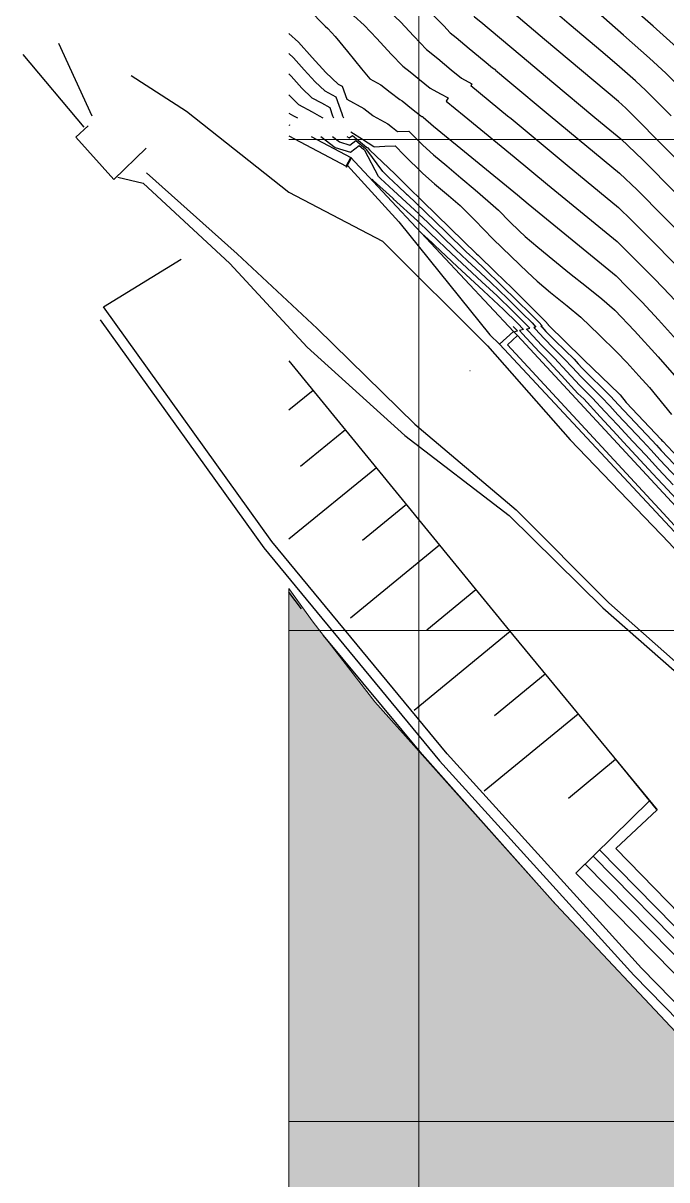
# Model space of a CAD drawing. Extents: x -427 to 62994, y 410 to 109394.
# Drawn here: x 62390 to 62422.7, y 109013.4 to 109072.3 of the extents above; entities that cross this region are included whole.
import ezdxf

# ---------------------------------------------------------------- set-up
doc = ezdxf.new("R2010")
doc.units = 0
doc.header["$MEASUREMENT"] = 0
doc.linetypes.add('DOT', pattern=[0.55, 0.3, -0.25])
for name, color, linetype in [('-GZ-Bord route', 7, 'Continuous'), ('-GZ-Bâtiment', 7, 'Continuous'), ('-GZ-Mur', 30, 'Continuous'), ('-GZ-Talus Haut', 86, 'Continuous'), ('Bâti', 7, 'Continuous'), ('colore lago', 131, 'Continuous'), ('coordinate', 2, 'Continuous'), ('curve livello 1m', 2, 'Continuous'), ('curve livello 5m', 7, 'Continuous'), ('pendenze', 2, 'Continuous'), ('Per+Mod Surf', 7, 'Continuous'), ('TalusHautBas', 7, 'Continuous')]:
    doc.layers.add(name, color=color, linetype=linetype)
doc.layers.add('Colori bordi', color=5, linetype='Continuous', plot=False)

msp = doc.modelspace()

# ---------------------------------------------------------------- hatches: boundary and pattern name
at = {"layer": 'colore lago', "ltscale": 2.5}
h = msp.add_hatch(color=256, dxfattribs=at)
h.dxf.hatch_style = 1
h.paths.add_polyline_path([(62403.499, 108977.658), (62404.097, 108976.694), (62408.916, 108969.059), (62412.513, 108963.385), (62414.029, 108963.649), (62417.111, 108961.802), (62420.321, 108958.422), (62420.36, 108949.694), (62427.644, 108939.064), (62433.439, 108931.59), (62435.62, 108928.82), (62504.445, 108928.82), (62502.417, 108930.828), (62500.274, 108930.602), (62498.589, 108931.324), (62497.131, 108932.113), (62495.338, 108933.017), (62493.613, 108933.634), (62491.905, 108934.167), (62489.707, 108934.754), (62487.784, 108935.2), (62486.027, 108935.577), (62484.36, 108936.084), (62482.854, 108936.418), (62481.303, 108936.879), (62479.592, 108937.814), (62478.241, 108939.125), (62476.939, 108940.292), (62475.735, 108941.798), (62474.248, 108943.738), (62472.032, 108946.318), (62469.668, 108948.981), (62467.569, 108951.889), (62465.279, 108954.634), (62463.088, 108957.246), (62461.001, 108959.854), (62459.301, 108962.127), (62457.985, 108964.093), (62456.379, 108966.017), (62455.3, 108967.229), (62454.247, 108968.775), (62453.447, 108970.675), (62453.016, 108973.053), (62452.406, 108974.905), (62451.638, 108977.403), (62450.902, 108979.29), (62450.747, 108979.687), (62450.034, 108981.375), (62449.575, 108982.899), (62451.055, 108983.353), (62451.145, 108985.883), (62451.918, 108987.768), (62451.47, 108991.694), (62446.435, 108996.988), (62437.346, 109006.227), (62431.087, 109012.674), (62423.709, 109020.312), (62417.08, 109027.37), (62407.871, 109037.702), (62404.726, 109041.749), (62403.499, 109043.471)])

# ---------------------------------------------------------------- linework, layer by layer
at = {"layer": '-GZ-Bord route', "flags": 128}
for points in [[(62393.49, 109067.509), (62391.793, 109071.214)], [(62395.466, 109069.587), (62398.281, 109067.764), (62403.487, 109063.645), (62408.257, 109061.156), (62413.594, 109055.824), (62417.806, 109051.029), (62422.848, 109045.782), (62426.343, 109041.942), (62429.497, 109038.562), (62432.941, 109034.562), (62434.492, 109032.689), (62436.614, 109030.554), (62439.562, 109027.286), (62440.816, 109026.154), (62442.24, 109024.228)], [(62396.257, 109064.627), (62400.856, 109060.501), (62404.928, 109056.709), (62409.904, 109051.83), (62415.051, 109047.467), (62419.781, 109042.728), (62423.9, 109039.089), (62426.902, 109036.078), (62429.507, 109033.158), (62430.121, 109031.821), (62430.459, 109030.198), (62429.721, 109029.467), (62426.765, 109026.74), (62429.697, 109023.605), (62431.468, 109024.273), (62435.899, 109025.72), (62437.559, 109023.916), (62439.161, 109021.656)]]:
    msp.add_lwpolyline(points, dxfattribs=at)
at = {"layer": '-GZ-Bâtiment', "flags": 128}
for points in [[(62406.47, 109064.998), (62409.084, 109062.128), (62413.72, 109056.382)], [(62413.72, 109056.382), (62414.211, 109055.905)]]:
    msp.add_lwpolyline(points, dxfattribs=at)
at = {"layer": '-GZ-Mur', "flags": 128}
msp.add_lwpolyline([(62393.292, 109067.024), (62392.653, 109066.438), (62394.595, 109064.288), (62396.24, 109065.892)], dxfattribs=at)
at = {"layer": '-GZ-Talus Haut', "flags": 128}
msp.add_lwpolyline([(62393.079, 109066.946), (62389.976, 109070.645)], dxfattribs=at)
at = {"layer": 'Bâti', "linetype": 'Continuous'}
for p, q in [((62403.499, 109066.508), (62406.412, 109064.963)), ((62406.412, 109064.963), (62406.646, 109065.403)), ((62406.426, 109064.917), (62406.676, 109065.387)), ((62406.646, 109065.403), (62406.676, 109065.387)), ((62406.412, 109064.963), (62406.426, 109064.917)), ((62414.931, 109056.552), (62414.211, 109055.905)), ((62414.944, 109056.537), (62414.931, 109056.552)), ((62414.944, 109056.537), (62415.128, 109056.339)), ((62430.368, 109038.539), (62414.211, 109055.905)), ((62414.626, 109055.874), (62415.128, 109056.339)), ((62414.626, 109055.874), (62422.53, 109047.294)), ((62412.722, 109054.54), (62412.694, 109054.541)), ((62422.53, 109047.294), (62430.276, 109038.919)), ((62404.135, 109042.432), (62403.499, 109043.273)), ((62410.262, 109035.043), (62405.255, 109041.069)), ((62414.891, 109029.832), (62410.276, 109035.028)), ((62421.847, 109032.65), (62422.226, 109032.188)), ((62420.128, 109030.223), (62422.226, 109032.188)), ((62424.989, 109024.358), (62419.303, 109030.155)), ((62420.128, 109030.223), (62424.991, 109025.221)), ((62417.041, 109027.413), (62414.891, 109029.832)), ((62433.477, 109014.233), (62418.567, 109029.433)), ((62433.884, 109014.632), (62418.974, 109029.832)), ((62418.093, 109028.968), (62433.003, 109013.768)), ((62423.709, 109020.312), (62417.08, 109027.37))]:
    msp.add_line(p, q, dxfattribs=at)
at = {"layer": 'Bâti', "linetype": 'Continuous', "flags": 128}
msp.add_lwpolyline([(62393.89, 109057.143), (62402.217, 109045.537), (62411.155, 109034.698), (62421.046, 109023.772), (62441.825, 109002.52), (62454.443, 108989.186), (62454.831, 108989.539), (62442.203, 109002.883), (62421.428, 109024.131), (62411.552, 109035.04), (62402.632, 109045.857), (62394.061, 109057.803), (62398.023, 109060.238)], dxfattribs=at)
at = {"layer": 'Colori bordi', "linetype": 'Continuous', "lineweight": 0, "flags": 128}
msp.add_lwpolyline([(62470.616, 108966.48), (62469.87, 108969.607), (62456.509, 108985.599), (62456.633, 108985.7), (62456.419, 108985.949), (62451.694, 108991.459), (62446.435, 108996.988), (62437.346, 109006.227), (62431.087, 109012.674), (62423.709, 109020.312), (62417.08, 109027.37), (62407.871, 109037.702), (62404.726, 109041.749), (62403.499, 109043.471), (62403.499, 108977.658), (62404.097, 108976.694), (62408.916, 108969.059), (62412.513, 108963.385)], dxfattribs=at)
at = {"layer": 'coordinate', "linetype": 'Continuous', "lineweight": 0}
for p, q in [((62410.112, 109126.32), (62410.112, 108928.82)), ((62403.499, 109066.319), (62546.999, 109066.319)), ((62403.499, 109041.319), (62430.218, 109041.319)), ((62403.499, 109016.319), (62546.999, 109016.319))]:
    msp.add_line(p, q, dxfattribs=at)
at = {"layer": 'curve livello 1m'}
msp.add_line((62408.268, 109064.698), (62407.468, 109065.793), dxfattribs=at)
at = {"layer": 'curve livello 1m', "flags": 128}
for points in [[(62426.704, 109067.538), (62425.715, 109068.553), (62424.529, 109069.769), (62423.691, 109070.604), (62423.691, 109070.604), (62423.053, 109071.186), (62422.03, 109072.095), (62420.929, 109073.06), (62420.929, 109073.06), (62420.476, 109073.449), (62420.147, 109073.725), (62420.147, 109073.725), (62419.637, 109074.109), (62418.913, 109074.784), (62417.973, 109075.526)], [(62422.945, 109067.538), (62421.661, 109068.819), (62421.661, 109068.819), (62421.126, 109069.307), (62420.317, 109070.027), (62419.475, 109070.762), (62419.475, 109070.762), (62417.757, 109072.205), (62417.04, 109072.808), (62414.65, 109074.695), (62414.451, 109074.854)], [(62424.826, 109067.538), (62423.761, 109068.629), (62422.676, 109069.711), (62422.676, 109069.711), (62421.85, 109070.464), (62420.525, 109071.642), (62419.1, 109072.891), (62419.1, 109072.891), (62418.992, 109072.983), (62418.922, 109073.036), (62418.822, 109073.129), (62416.211, 109075.19)], [(62411.132, 109074.221), (62411.976, 109073.479), (62412.858, 109072.665), (62412.92, 109072.6), (62412.947, 109072.579), (62413.266, 109072.312), (62415.256, 109070.637), (62416.976, 109069.192), (62418.96, 109067.538)], [(62407.753, 109073.576), (62407.976, 109073.385), (62408.645, 109072.801), (62409.167, 109072.322), (62409.856, 109071.589), (62410.498, 109070.911), (62411.081, 109070.45), (62411.76, 109069.88), (62412.272, 109069.453), (62412.812, 109069.16), (62412.756, 109069.068), (62414.623, 109067.538)], [(62409.445, 109073.899), (62409.507, 109073.846), (62410.348, 109073.107), (62411.013, 109072.494), (62411.373, 109072.11), (62411.709, 109071.755), (62412.014, 109071.514), (62412.672, 109070.964), (62413.428, 109070.324), (62413.856, 109069.972), (62414.023, 109069.881), (62414.006, 109069.853), (62414.639, 109069.333), (62416.793, 109067.538)], [(62406.058, 109073.252), (62406.115, 109073.204), (62406.802, 109072.617), (62407.321, 109072.15), (62407.967, 109071.475), (62408.704, 109070.669), (62409.288, 109070.066), (62409.663, 109069.768), (62410.148, 109069.385), (62410.687, 109068.934), (62411.218, 109068.655), (62411.6, 109068.439), (62411.506, 109068.284), (62412.416, 109067.538)], [(62403.499, 109071.725), (62403.977, 109071.277), (62404.676, 109070.504), (62405.374, 109069.731), (62406.003, 109069.145), (62406.203, 109069.036), (62406.439, 109068.372), (62407.317, 109067.901), (62407.774, 109067.545), (62407.786, 109067.538)], [(62403.499, 109070.7), (62403.724, 109070.489), (62404.278, 109069.876), (62404.832, 109069.263), (62405.331, 109068.798), (62405.889, 109068.494), (62406.191, 109067.644), (62406.229, 109067.538)], [(62403.499, 109069.661), (62403.605, 109069.557), (62404.156, 109068.939), (62404.659, 109068.451), (62405.158, 109068.187), (62405.576, 109067.952), (62405.723, 109067.538)], [(62403.499, 109068.604), (62403.987, 109068.104), (62404.681, 109067.737), (62405.035, 109067.538)], [(62405.035, 109067.538), (62405.222, 109067.432)], [(62405.723, 109067.538), (62405.76, 109067.432)], [(62406.229, 109067.538), (62406.266, 109067.432)], [(62407.786, 109067.538), (62408.531, 109067.125), (62408.772, 109066.933), (62409.027, 109066.73), (62409.598, 109066.749), (62409.834, 109066.512), (62410.315, 109066.03), (62410.86, 109065.545), (62411.524, 109064.978), (62412.246, 109064.372), (62412.966, 109063.767), (62413.624, 109063.206), (62414.158, 109062.729), (62414.741, 109062.14), (62415.217, 109061.675), (62415.523, 109061.383), (62416.156, 109060.842), (62416.931, 109060.208), (62417.78, 109059.526), (62418.631, 109058.844), (62419.412, 109058.205), (62420.054, 109057.657), (62420.069, 109057.643), (62420.083, 109057.629), (62421.075, 109056.578), (62422.282, 109055.257), (62423.342, 109054.063)], [(62412.416, 109067.538), (62414.965, 109065.448), (62416.66, 109064.034), (62420.202, 109061.124), (62420.647, 109060.697), (62421.325, 109060.018), (62422.113, 109059.215), (62422.883, 109058.415), (62423.548, 109057.695), (62424.413, 109056.743), (62425.158, 109055.934), (62425.847, 109055.218), (62426.534, 109054.505), (62426.534, 109054.505), (62427.279, 109053.693), (62428.146, 109052.738), (62428.804, 109052.025), (62432.388, 109048.421), (62433.454, 109047.372), (62434.068, 109046.858), (62434.828, 109046.256), (62435.582, 109045.658), (62436.177, 109045.158), (62437.924, 109043.405)], [(62414.623, 109067.538), (62414.802, 109067.391), (62417.656, 109065.011), (62420.264, 109062.869), (62420.932, 109062.226), (62421.952, 109061.205), (62423.136, 109059.997), (62424.295, 109058.794), (62424.799, 109058.248), (62425.455, 109057.527), (62426.019, 109056.913), (62426.686, 109056.218), (62427.475, 109055.405), (62428.137, 109054.715), (62428.692, 109054.11), (62429.337, 109053.4), (62429.827, 109052.869), (62432.495, 109050.186), (62434.165, 109048.542), (62434.77, 109048.027), (62435.512, 109047.429), (62436.32, 109046.792), (62437.123, 109046.158), (62437.187, 109046.107)], [(62416.793, 109067.538), (62418.651, 109065.989), (62420.325, 109064.614), (62421.217, 109063.755), (62422.579, 109062.391), (62424.16, 109060.78), (62425.707, 109059.174), (62426.271, 109058.559), (62426.881, 109057.893), (62427.781, 109056.954), (62428.847, 109055.856), (62429.74, 109054.924), (62430.32, 109054.291), (62430.85, 109053.712), (62432.602, 109051.951), (62434.877, 109049.712), (62435.474, 109049.199), (62436.189, 109048.614), (62436.21, 109048.597)], [(62418.96, 109067.538), (62419.646, 109066.966), (62420.386, 109066.358), (62421.502, 109065.284), (62423.206, 109063.578), (62425.184, 109061.562), (62427.119, 109059.553), (62427.742, 109058.873), (62428.876, 109057.691), (62430.218, 109056.308), (62431.344, 109055.134), (62431.873, 109054.556), (62432.709, 109053.716), (62435.588, 109050.882), (62435.805, 109050.694)], [(62405.718, 109066.475), (62406.071, 109066.203), (62406.597, 109066.043), (62406.898, 109066.274), (62407.396, 109065.862), (62407.468, 109065.793)], [(62406.441, 109066.475), (62406.569, 109066.407), (62406.726, 109066.527), (62407.445, 109065.933), (62407.51, 109065.893), (62407.602, 109065.802)], [(62406.644, 109066.712), (62407.246, 109066.337), (62407.82, 109065.975), (62407.828, 109065.967), (62407.835, 109065.96), (62408.373, 109065.978), (62408.908, 109065.995), (62409.368, 109065.535), (62410.305, 109064.597), (62410.903, 109064.076), (62411.617, 109063.477), (62412.207, 109062.963), (62412.951, 109062.214), (62413.878, 109061.276), (62414.799, 109060.373), (62415.629, 109059.569), (62416.12, 109059.106), (62416.812, 109058.528), (62417.648, 109057.857), (62418.349, 109057.273), (62419.283, 109056.374), (62420.187, 109055.504), (62420.692, 109054.969), (62421.305, 109054.298), (62421.844, 109053.691), (62422.959, 109052.332)], [(62407.602, 109065.802), (62408.902, 109064.558), (62409.567, 109063.893), (62410.29, 109063.189), (62410.298, 109063.181), (62411.704, 109061.813), (62413.048, 109060.506), (62413.13, 109060.429), (62414.016, 109059.573), (62414.851, 109058.758), (62415.584, 109058.034), (62416.168, 109057.451), (62416.552, 109057.056), (62416.687, 109056.899), (62416.686, 109056.899), (62416.687, 109056.897), (62416.694, 109056.89), (62418.427, 109055.172), (62418.497, 109055.105), (62420.292, 109053.378), (62420.346, 109053.319), (62420.654, 109052.943), (62422.442, 109051.045), (62422.479, 109051.006), (62422.515, 109050.966), (62424.564, 109048.79)], [(62408.831, 109063.291), (62408.785, 109063.332), (62407.787, 109064.246), (62407.759, 109064.274), (62407.754, 109064.299)], [(62408.268, 109064.698), (62408.53, 109064.443), (62408.858, 109064.142), (62409.046, 109063.974), (62409.483, 109063.549), (62409.533, 109063.501)], [(62423.051, 109048.749), (62422.301, 109049.545), (62421.651, 109050.25), (62421.002, 109050.954), (62420.212, 109051.791), (62419.579, 109052.477), (62418.948, 109053.161), (62418.278, 109053.825), (62417.644, 109054.512), (62417.012, 109055.196), (62416.342, 109055.86), (62415.708, 109056.547), (62415.593, 109056.672), (62415.75, 109056.714), (62415.508, 109056.971), (62414.893, 109057.58), (62414.091, 109058.359), (62414.091, 109058.359), (62413.32, 109059.083), (62412.312, 109060.016), (62411.456, 109060.817), (62411.456, 109060.817), (62411.073, 109061.19), (62410.673, 109061.58), (62410.673, 109061.58), (62410.038, 109062.177), (62408.808, 109063.311)], [(62409.533, 109063.501), (62410.423, 109062.647), (62411.494, 109061.605), (62412.517, 109060.61), (62413.001, 109060.159), (62413.451, 109059.739), (62414.321, 109058.897), (62415.118, 109058.116), (62415.773, 109057.466), (62416.216, 109057.017), (62416.375, 109056.837), (62416.322, 109056.823), (62416.361, 109056.781), (62416.577, 109056.547), (62417.024, 109056.1), (62417.555, 109055.581), (62418.002, 109055.134), (62418.212, 109054.907), (62418.423, 109054.678), (62418.873, 109054.229), (62419.407, 109053.707), (62419.857, 109053.259), (62420.062, 109053.036), (62420.268, 109052.813), (62421.962, 109051.015), (62422.203, 109050.754), (62422.444, 109050.493), (62424.06, 109048.776)], [(62410.258, 109061.544), (62410.561, 109061.268), (62410.797, 109061.046), (62410.926, 109060.921), (62412.058, 109059.862), (62413.391, 109058.627), (62414.412, 109057.67), (62415.119, 109056.979), (62415.437, 109056.652), (62415.229, 109056.596), (62415.382, 109056.43), (62416.225, 109055.517), (62416.518, 109055.227), (62417.36, 109054.315), (62418.205, 109053.399), (62418.494, 109053.113), (62419.338, 109052.198), (62420.184, 109051.281), (62420.521, 109050.923), (62421.374, 109049.998), (62422.23, 109049.071), (62422.546, 109048.735), (62423.408, 109047.801)]]:
    msp.add_lwpolyline(points, dxfattribs=at)
at = {"layer": 'curve livello 5m'}
msp.add_line((62408.058, 109064.442), (62407.364, 109065.768), dxfattribs=at)
at = {"layer": 'curve livello 5m', "flags": 128}
for points in [[(62421.027, 109067.538), (62420.645, 109067.926), (62420.269, 109068.26), (62416.507, 109071.421), (62414.937, 109072.742), (62413.803, 109073.637), (62412.929, 109074.334), (62412.723, 109074.524)], [(62404.495, 109072.954), (62405.348, 109072.089), (62405.476, 109071.978), (62405.857, 109071.575), (62406.48, 109070.813), (62407.188, 109069.92), (62407.617, 109069.415), (62407.617, 109069.415), (62408.178, 109069.114), (62408.656, 109068.742), (62409.14, 109068.363), (62409.14, 109068.363), (62409.252, 109068.301), (62409.74, 109067.912), (62410.21, 109067.538)], [(62403.499, 109067.66), (62403.729, 109067.538)], [(62403.729, 109067.538), (62403.928, 109067.432)], [(62410.21, 109067.538), (62410.256, 109067.501), (62410.287, 109067.502), (62410.299, 109067.489), (62410.325, 109067.463), (62410.854, 109067.009), (62415.128, 109063.505), (62415.665, 109063.057), (62420.141, 109059.38), (62420.698, 109058.831), (62421.471, 109058.036), (62421.471, 109058.036), (62422.297, 109057.141), (62423.372, 109055.959), (62424.296, 109054.954), (62424.296, 109054.954), (62424.93, 109054.296), (62425.867, 109053.276), (62426.955, 109052.077), (62427.78, 109051.182), (62427.78, 109051.182), (62432.856, 109046.109)], [(62436.776, 109051.664), (62436.3, 109052.051), (62435.653, 109052.671), (62434.532, 109053.774), (62433.274, 109055.03), (62432.907, 109055.407), (62431.17, 109057.188), (62428.604, 109059.853), (62428.531, 109059.932), (62425.502, 109062.994), (62421.027, 109067.538)], [(62405.123, 109066.475), (62405.848, 109065.916), (62406.624, 109065.679), (62407.07, 109066.021), (62407.294, 109065.835), (62407.364, 109065.768)], [(62408.058, 109064.442), (62408.158, 109064.345), (62408.821, 109063.737), (62410.101, 109062.535)], [(62410.101, 109062.535), (62410.124, 109062.513), (62410.548, 109062.114), (62411.283, 109061.398), (62411.987, 109060.714), (62412.567, 109060.171), (62413.248, 109059.54), (62413.771, 109059.049), (62414.617, 109058.23), (62415.352, 109057.507), (62415.87, 109056.986), (62416.062, 109056.776), (62415.957, 109056.747), (62416.035, 109056.664), (62416.459, 109056.204), (62416.983, 109055.684), (62417.507, 109055.165), (62417.928, 109054.709), (62418.35, 109054.252), (62418.877, 109053.731), (62419.402, 109053.21), (62419.821, 109052.757), (62420.24, 109052.302), (62421.482, 109050.984), (62421.927, 109050.502), (62422.373, 109050.019), (62423.555, 109048.762)]]:
    msp.add_lwpolyline(points, dxfattribs=at)
at = {"layer": 'pendenze', "linetype": 'Continuous'}
for p, q in [((62404.729, 109053.553), (62403.499, 109052.548)), ((62406.373, 109051.54), (62404.082, 109049.67)), ((62407.948, 109049.61), (62403.499, 109045.977)), ((62409.477, 109047.737), (62407.246, 109045.915)), ((62411.159, 109045.676), (62406.638, 109041.957)), ((62413.015, 109043.403), (62410.516, 109041.347)), ((62414.752, 109041.275), (62409.863, 109037.254)), ((62416.543, 109039.097), (62413.961, 109036.974)), ((62418.211, 109037.069), (62413.433, 109033.139)), ((62420.118, 109034.751), (62417.721, 109032.78)), ((62418.093, 109028.968), (62421.847, 109032.65))]:
    msp.add_line(p, q, dxfattribs=at)
at = {"layer": 'Per+Mod Surf', "linetype": 'Continuous'}
for p, q in [((62403.499, 109067.072), (62403.542, 109067.049)), ((62404.624, 109066.475), (62406.646, 109065.403)), ((62406.646, 109065.403), (62406.844, 109065.191)), ((62406.844, 109065.191), (62408.735, 109063.171)), ((62408.735, 109063.171), (62414.931, 109056.552)), ((62414.931, 109056.552), (62414.944, 109056.537)), ((62414.944, 109056.537), (62415.128, 109056.339)), ((62415.128, 109056.339), (62423.185, 109047.637))]:
    msp.add_line(p, q, dxfattribs=at)
at = {"layer": 'Per+Mod Surf', "color": 18, "linetype": 'DOT'}
for p, q in [((62415.125, 109056.59), (62414.732, 109056.98)), ((62414.941, 109056.541), (62415.125, 109056.59))]:
    msp.add_line(p, q, dxfattribs=at)
at = {"layer": 'TalusHautBas', "linetype": 'DOT'}
msp.add_line((62406.646, 109065.403), (62406.844, 109065.191), dxfattribs=at)
at = {"layer": 'TalusHautBas', "linetype": 'Continuous'}
for p, q in [((62403.499, 109055.061), (62414.875, 109041.124)), ((62414.875, 109041.124), (62420.003, 109034.891)), ((62414.875, 109041.124), (62420.003, 109034.891)), ((62420.003, 109034.891), (62422.226, 109032.188)), ((62420.003, 109034.891), (62422.186, 109032.237))]:
    msp.add_line(p, q, dxfattribs=at)
at = {"layer": 'TalusHautBas', "linetype": 'Continuous', "flags": 128}
msp.add_lwpolyline([(62394.801, 109064.407), (62396.083, 109064.098), (62400.487, 109060.01), (62404.425, 109055.744), (62409.403, 109051.252), (62414.705, 109047.183), (62419.462, 109042.486), (62423.657, 109038.801), (62426.613, 109035.648), (62428.626, 109032.931), (62429.065, 109031.793), (62430.177, 109030.329)], dxfattribs=at)

doc.saveas('drawing.dxf')
